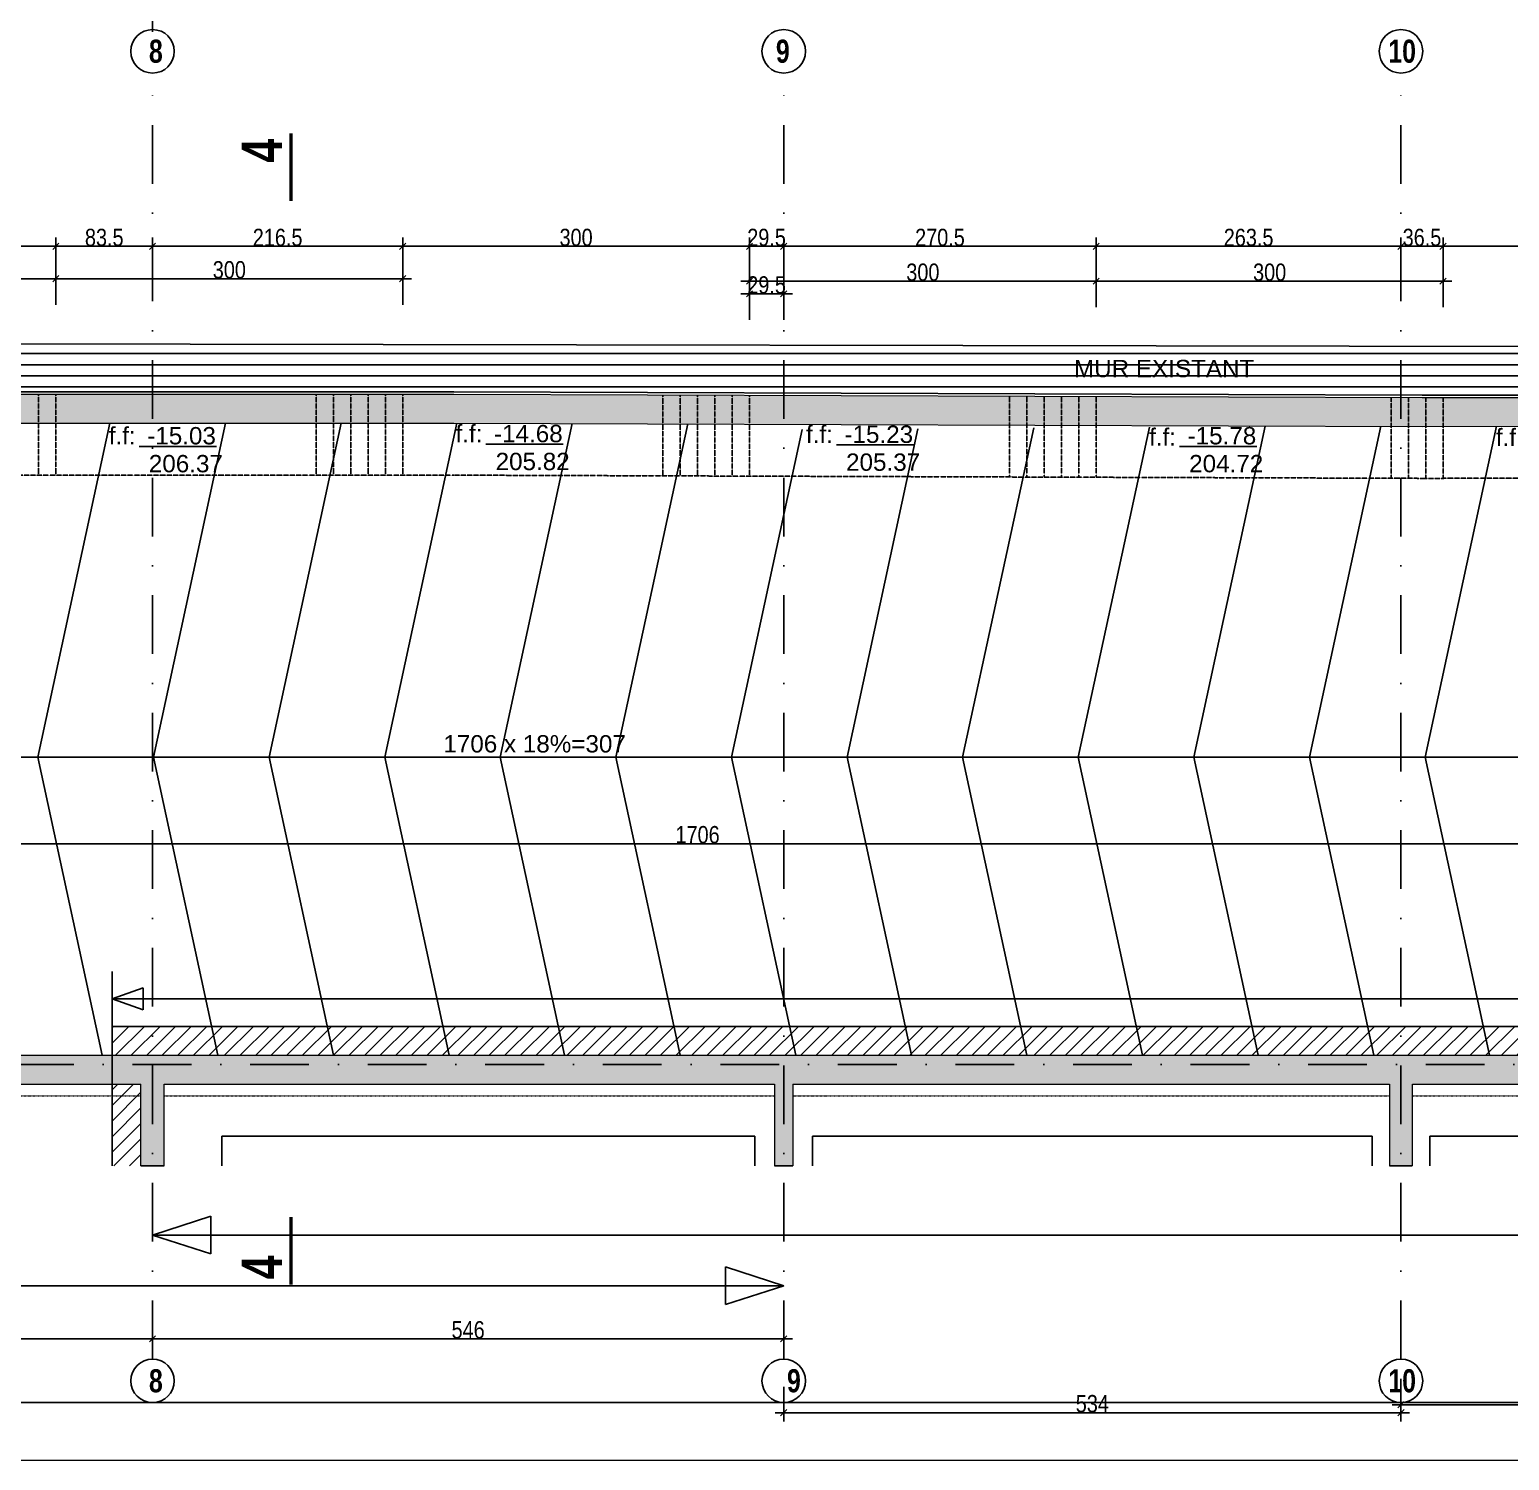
# Model space of a CAD drawing. Header units: millimetres. Extents: x -26249 to 60250, y -21218 to 23336.
# Drawn here: x 54007 to 55287, y -1232 to 6 of the extents above; entities that cross this region are included whole.
import ezdxf
from ezdxf.enums import TextEntityAlignment as Align

# ---------------------------------------------------------------- set-up
doc = ezdxf.new("R2010")
doc.units = ezdxf.units.MM
doc.linetypes.add('TIRETPTX2', pattern=[50.8, 25.4, -12.7, 0, -12.7])
doc.linetypes.add('VW-01', pattern=[0.41656, 0.20828, -0.20828])
for name, color, linetype in [('01_cote_gen', 4, 'Continuous'), ('01_linteaux', 2, 'Continuous'), ('01_poch_murs', 253, 'Continuous'), ('01_texte', 230, 'Continuous'), ('AA_COTES', 2, 'Continuous')]:
    doc.layers.add(name, color=color, linetype=linetype)
for name, color, linetype, lineweight in [('01_murs_coup', 5, 'Continuous', 60), ('01_PIEUX', 5, 'Continuous', 60), ('B Général', 7, 'Continuous', 5)]:
    doc.layers.add(name, color=color, linetype=linetype, lineweight=lineweight)
doc.styles.add('impact', font='impact.ttf')
doc.styles.add('MATTE_TXT', font='arial.ttf')
doc.styles.add('STYLE2', font='ARIALN.TTF')
doc.dimstyles.new('JB50', dxfattribs={"dimscale": 0.1, "dimtxt": 150, "dimasz": 15, "dimexe": 0.1, "dimexo": 0.1, "dimgap": 0.09, "dimtad": 1, "dimdec": 1, "dimdsep": 46, "dimtxsty": 'STYLE2', "dimblk1": 'BOND_G', "dimblk2": 'BOND_D', "dimsah": 1, "dimcen": 1.5, "dimdle": 0.01, "dimse1": 1, "dimse2": 1, "dimclrd": 4, "dimclre": 2, "dimclrt": 6, "dimazin": 2, "dimtfac": 2.333333, "dimtdec": 1, "dimtix": 1, "dimtmove": 2, "dimatfit": 3, "dimldrblk": 'BOND_G', "dimfxl": 1, "dimtolj": 1, "dimtzin": 0, "dimarcsym": 0})

# ---------------------------------------------------------------- blocks, each defined once
blk = doc.blocks.new('BOND_G')
at = {"layer": 'AA_COTES', "color": 0}
for p, q in [((0, -5), (0, 15)), ((5, 0), (-5, 0)), ((1.77, 1.77), (-1.77, -1.77))]:
    blk.add_line(p, q, dxfattribs=at)
blk = doc.blocks.new('BOND_D')
at = {"layer": 'AA_COTES', "color": 0}
for p, q in [((5, 0), (-5, 0)), ((-1.77, -1.77), (1.77, 1.77)), ((0, 5), (0, -15))]:
    blk.add_line(p, q, dxfattribs=at)
blk = doc.blocks.new('*D1549')
at = {"layer": '01_cote_gen', "color": 4, "lineweight": -2, "transparency": 16777216}
blk.add_line((53765, -698.1), (55468, -698.1), dxfattribs=at)
at = {"layer": 'Defpoints', "color": 0, "transparency": 16777216}
for p in [(53763.5, -669.9), (55469.5, -669.9), (55469.5, -698.1)]:
    blk.add_point(p, dxfattribs=at)
at = {"layer": '01_cote_gen', "color": 4, "lineweight": -2, "transparency": 16777216, "xscale": 1.5, "yscale": 1.5, "zscale": 1.5, "rotation": 180}
blk.add_blockref('BOND_G', (53763.5, -698.1), dxfattribs=at)
at = {"layer": '01_cote_gen', "color": 4, "lineweight": -2, "transparency": 16777216, "xscale": 1.5, "yscale": 1.5, "zscale": 1.5}
blk.add_blockref('BOND_D', (55469.5, -698.1), dxfattribs=at)
at = {"layer": '01_cote_gen', "color": 6, "transparency": 16777216, "insert": (54584.6, -690.4), "char_height": 15, "attachment_point": 5, "style": 'STYLE2'}
blk.add_mtext('\\A1;1706', dxfattribs=at)
blk = doc.blocks.new('*D1560')
at = {"layer": '01_cote_gen', "color": 4, "lineweight": -2, "transparency": 16777216}
blk.add_line((55471.6, -1183.5), (55194.6, -1183.5), dxfattribs=at)
at = {"layer": 'Defpoints', "color": 0, "transparency": 16777216}
for p in [(55193.1, -1108.4), (55473.1, -1119.3), (55193.1, -1183.5)]:
    blk.add_point(p, dxfattribs=at)
at = {"layer": '01_cote_gen', "color": 4, "lineweight": -2, "transparency": 16777216, "xscale": 1.5, "yscale": 1.5, "zscale": 1.5, "rotation": 180}
blk.add_blockref('BOND_D', (55193.1, -1183.5), dxfattribs=at)
at = {"layer": '01_cote_gen', "color": 4, "lineweight": -2, "transparency": 16777216, "xscale": 1.5, "yscale": 1.5, "zscale": 1.5}
blk.add_blockref('BOND_G', (55473.1, -1183.5), dxfattribs=at)
at = {"layer": '01_cote_gen', "color": 6, "transparency": 16777216, "insert": (55333.1, -1175.8), "char_height": 15, "attachment_point": 5, "style": 'STYLE2'}
blk.add_mtext('\\A1;280', dxfattribs=at)
blk = doc.blocks.new('*D1561')
at = {"layer": '01_cote_gen', "color": 4, "lineweight": -2, "transparency": 16777216}
blk.add_line((55191.6, -1190.4), (54660.6, -1190.4), dxfattribs=at)
at = {"layer": 'Defpoints', "color": 0, "transparency": 16777216}
for p in [(55193.1, -1108.4), (54659.1, -1116.3), (54659.1, -1190.4)]:
    blk.add_point(p, dxfattribs=at)
at = {"layer": '01_cote_gen', "color": 4, "lineweight": -2, "transparency": 16777216, "xscale": 1.5, "yscale": 1.5, "zscale": 1.5, "rotation": 180}
blk.add_blockref('BOND_D', (54659.1, -1190.4), dxfattribs=at)
at = {"layer": '01_cote_gen', "color": 4, "lineweight": -2, "transparency": 16777216, "xscale": 1.5, "yscale": 1.5, "zscale": 1.5}
blk.add_blockref('BOND_G', (55193.1, -1190.4), dxfattribs=at)
at = {"layer": '01_cote_gen', "color": 6, "transparency": 16777216, "insert": (54926.1, -1182.7), "char_height": 15, "attachment_point": 5, "style": 'STYLE2'}
blk.add_mtext('\\A1;534', dxfattribs=at)
blk = doc.blocks.new('*D1472')
at = {"layer": '01_cote_gen', "color": 4, "lineweight": -2, "transparency": 16777216}
blk.add_line((54657.6, -1126.5), (54114.6, -1126.5), dxfattribs=at)
at = {"layer": 'Defpoints', "color": 0, "transparency": 16777216}
for p in [(54659.1, -997), (54113.1, -1052.4), (54113.1, -1126.5)]:
    blk.add_point(p, dxfattribs=at)
at = {"layer": '01_cote_gen', "color": 4, "lineweight": -2, "transparency": 16777216, "xscale": 1.5, "yscale": 1.5, "zscale": 1.5, "rotation": 180}
blk.add_blockref('BOND_D', (54113.1, -1126.5), dxfattribs=at)
at = {"layer": '01_cote_gen', "color": 4, "lineweight": -2, "transparency": 16777216, "xscale": 1.5, "yscale": 1.5, "zscale": 1.5}
blk.add_blockref('BOND_G', (54659.1, -1126.5), dxfattribs=at)
at = {"layer": '01_cote_gen', "color": 6, "transparency": 16777216, "insert": (54386.1, -1118.8), "char_height": 15, "attachment_point": 5, "style": 'STYLE2'}
blk.add_mtext('\\A1;546', dxfattribs=at)
blk = doc.blocks.new('*D1473')
at = {"layer": '01_cote_gen', "color": 4, "lineweight": -2, "transparency": 16777216}
blk.add_line((54111.6, -1126.5), (53835, -1126.5), dxfattribs=at)
at = {"layer": 'Defpoints', "color": 0, "transparency": 16777216}
for p in [(53833.5, -1020.7), (54113.1, -1024), (53833.5, -1126.5)]:
    blk.add_point(p, dxfattribs=at)
at = {"layer": '01_cote_gen', "color": 4, "lineweight": -2, "transparency": 16777216, "xscale": 1.5, "yscale": 1.5, "zscale": 1.5, "rotation": 180}
blk.add_blockref('BOND_D', (53833.5, -1126.5), dxfattribs=at)
at = {"layer": '01_cote_gen', "color": 4, "lineweight": -2, "transparency": 16777216, "xscale": 1.5, "yscale": 1.5, "zscale": 1.5}
blk.add_blockref('BOND_G', (54113.1, -1126.5), dxfattribs=at)
at = {"layer": '01_cote_gen', "color": 6, "transparency": 16777216, "insert": (53973.3, -1118.8), "char_height": 15, "attachment_point": 5, "style": 'STYLE2'}
blk.add_mtext('\\A1;279.6', dxfattribs=at)
blk = doc.blocks.new('*D1521')
at = {"layer": '01_cote_gen', "color": 4, "lineweight": -2, "transparency": 16777216}
for p, q in [((54628, -222.3), (54626.5, -222.3)), ((54659.1, -222.3), (54629.5, -222.3)), ((54660.6, -222.3), (54662.1, -222.3))]:
    blk.add_line(p, q, dxfattribs=at)
at = {"layer": 'Defpoints', "color": 0, "transparency": 16777216}
for p in [(54629.5, 1831.3), (54629.5, -222.3), (54659.1, -243.9)]:
    blk.add_point(p, dxfattribs=at)
at = {"layer": '01_cote_gen', "color": 4, "lineweight": -2, "transparency": 16777216, "xscale": 1.5, "yscale": 1.5, "zscale": 1.5}
blk.add_blockref('BOND_D', (54629.5, -222.3), dxfattribs=at)
at = {"layer": '01_cote_gen', "color": 4, "lineweight": -2, "transparency": 16777216, "xscale": 1.5, "yscale": 1.5, "zscale": 1.5, "rotation": 180}
blk.add_blockref('BOND_G', (54659.1, -222.3), dxfattribs=at)
at = {"layer": '01_cote_gen', "color": 6, "transparency": 16777216, "insert": (54644.3, -214.7), "char_height": 15, "attachment_point": 5, "style": 'STYLE2'}
blk.add_mtext('\\A1;29.5', dxfattribs=at)
blk = doc.blocks.new('*D1522')
at = {"layer": '01_cote_gen', "color": 4, "lineweight": -2, "transparency": 16777216}
blk.add_line((54031, 1973.6), (54111.6, 1973.6), dxfattribs=at)
at = {"layer": 'Defpoints', "color": 0, "transparency": 16777216}
for p in [(54113.1, 1973.6), (54029.5, 1921.2), (54113.1, -215.4)]:
    blk.add_point(p, dxfattribs=at)
at = {"layer": '01_cote_gen', "color": 4, "lineweight": -2, "transparency": 16777216, "xscale": 1.5, "yscale": 1.5, "zscale": 1.5, "rotation": 180}
blk.add_blockref('BOND_G', (54029.5, 1973.6), dxfattribs=at)
at = {"layer": '01_cote_gen', "color": 4, "lineweight": -2, "transparency": 16777216, "xscale": 1.5, "yscale": 1.5, "zscale": 1.5}
blk.add_blockref('BOND_D', (54113.1, 1973.6), dxfattribs=at)
at = {"layer": '01_cote_gen', "color": 6, "transparency": 16777216, "insert": (54071.3, 1981.3), "char_height": 15, "attachment_point": 5, "style": 'STYLE2'}
blk.add_mtext('\\A1;83.5', dxfattribs=at)
blk = doc.blocks.new('*D1436')
at = {"layer": '01_cote_gen', "color": 4, "lineweight": -2, "transparency": 16777216}
blk.add_line((53731, -209.2), (54028, -209.2), dxfattribs=at)
at = {"layer": 'Defpoints', "color": 0, "transparency": 16777216}
for p in [(53729.5, -201), (54029.5, -209.2), (54029.5, -410.2)]:
    blk.add_point(p, dxfattribs=at)
at = {"layer": '01_cote_gen', "color": 4, "lineweight": -2, "transparency": 16777216, "xscale": 1.5, "yscale": 1.5, "zscale": 1.5, "rotation": 180}
blk.add_blockref('BOND_G', (53729.5, -209.2), dxfattribs=at)
at = {"layer": '01_cote_gen', "color": 4, "lineweight": -2, "transparency": 16777216, "xscale": 1.5, "yscale": 1.5, "zscale": 1.5}
blk.add_blockref('BOND_D', (54029.5, -209.2), dxfattribs=at)
at = {"layer": '01_cote_gen', "color": 6, "transparency": 16777216, "insert": (53879.5, -201.6), "char_height": 15, "attachment_point": 5, "style": 'STYLE2'}
blk.add_mtext('\\A1;300', dxfattribs=at)
blk = doc.blocks.new('*D1437')
at = {"layer": '01_cote_gen', "color": 4, "lineweight": -2, "transparency": 16777216}
blk.add_line((54031, -209.2), (54328, -209.2), dxfattribs=at)
at = {"layer": 'Defpoints', "color": 0, "transparency": 16777216}
for p in [(54029.5, -201.8), (54329.5, -209.2), (54329.5, -406.6)]:
    blk.add_point(p, dxfattribs=at)
at = {"layer": '01_cote_gen', "color": 4, "lineweight": -2, "transparency": 16777216, "xscale": 1.5, "yscale": 1.5, "zscale": 1.5, "rotation": 180}
blk.add_blockref('BOND_G', (54029.5, -209.2), dxfattribs=at)
at = {"layer": '01_cote_gen', "color": 4, "lineweight": -2, "transparency": 16777216, "xscale": 1.5, "yscale": 1.5, "zscale": 1.5}
blk.add_blockref('BOND_D', (54329.5, -209.2), dxfattribs=at)
at = {"layer": '01_cote_gen', "color": 6, "transparency": 16777216, "insert": (54179.5, -201.6), "char_height": 15, "attachment_point": 5, "style": 'STYLE2'}
blk.add_mtext('\\A1;300', dxfattribs=at)
blk = doc.blocks.new('*D1439')
at = {"layer": '01_cote_gen', "color": 4, "lineweight": -2, "transparency": 16777216}
blk.add_line((53835, -181.2), (54028, -181.2), dxfattribs=at)
at = {"layer": 'Defpoints', "color": 0, "transparency": 16777216}
for p in [(53833.5, -188.7), (54029.5, -181.2), (54029.5, -231.7)]:
    blk.add_point(p, dxfattribs=at)
at = {"layer": '01_cote_gen', "color": 4, "lineweight": -2, "transparency": 16777216, "xscale": 1.5, "yscale": 1.5, "zscale": 1.5, "rotation": 180}
blk.add_blockref('BOND_G', (53833.5, -181.2), dxfattribs=at)
at = {"layer": '01_cote_gen', "color": 4, "lineweight": -2, "transparency": 16777216, "xscale": 1.5, "yscale": 1.5, "zscale": 1.5}
blk.add_blockref('BOND_D', (54029.5, -181.2), dxfattribs=at)
at = {"layer": '01_cote_gen', "color": 6, "transparency": 16777216, "insert": (53931.5, -173.6), "char_height": 15, "attachment_point": 5, "style": 'STYLE2'}
blk.add_mtext('\\A1;196', dxfattribs=at)
blk = doc.blocks.new('*D1440')
at = {"layer": '01_cote_gen', "color": 4, "lineweight": -2, "transparency": 16777216}
blk.add_line((54031, -181.2), (54111.6, -181.2), dxfattribs=at)
at = {"layer": 'Defpoints', "color": 0, "transparency": 16777216}
for p in [(54113.1, -181.2), (54029.5, -233.7), (54113.1, -233.7)]:
    blk.add_point(p, dxfattribs=at)
at = {"layer": '01_cote_gen', "color": 4, "lineweight": -2, "transparency": 16777216, "xscale": 1.5, "yscale": 1.5, "zscale": 1.5, "rotation": 180}
blk.add_blockref('BOND_G', (54029.5, -181.2), dxfattribs=at)
at = {"layer": '01_cote_gen', "color": 4, "lineweight": -2, "transparency": 16777216, "xscale": 1.5, "yscale": 1.5, "zscale": 1.5}
blk.add_blockref('BOND_D', (54113.1, -181.2), dxfattribs=at)
at = {"layer": '01_cote_gen', "color": 6, "transparency": 16777216, "insert": (54071.3, -173.6), "char_height": 15, "attachment_point": 5, "style": 'STYLE2'}
blk.add_mtext('\\A1;83.5', dxfattribs=at)
blk = doc.blocks.new('*D1441')
at = {"layer": '01_cote_gen', "color": 4, "lineweight": -2, "transparency": 16777216}
blk.add_line((54114.6, -181.2), (54328, -181.2), dxfattribs=at)
at = {"layer": 'Defpoints', "color": 0, "transparency": 16777216}
for p in [(54113.1, -188.7), (54329.5, -181.2), (54329.5, -244.9)]:
    blk.add_point(p, dxfattribs=at)
at = {"layer": '01_cote_gen', "color": 4, "lineweight": -2, "transparency": 16777216, "xscale": 1.5, "yscale": 1.5, "zscale": 1.5, "rotation": 180}
blk.add_blockref('BOND_G', (54113.1, -181.2), dxfattribs=at)
at = {"layer": '01_cote_gen', "color": 4, "lineweight": -2, "transparency": 16777216, "xscale": 1.5, "yscale": 1.5, "zscale": 1.5}
blk.add_blockref('BOND_D', (54329.5, -181.2), dxfattribs=at)
at = {"layer": '01_cote_gen', "color": 6, "transparency": 16777216, "insert": (54221.3, -173.6), "char_height": 15, "attachment_point": 5, "style": 'STYLE2'}
blk.add_mtext('\\A1;216.5', dxfattribs=at)
blk = doc.blocks.new('*D1442')
at = {"layer": '01_cote_gen', "color": 4, "lineweight": -2, "transparency": 16777216}
blk.add_line((54331, -181.2), (54628, -181.2), dxfattribs=at)
at = {"layer": 'Defpoints', "color": 0, "transparency": 16777216}
for p in [(54329.5, -112.9), (54629.5, -181.2), (54629.5, -342.6)]:
    blk.add_point(p, dxfattribs=at)
at = {"layer": '01_cote_gen', "color": 4, "lineweight": -2, "transparency": 16777216, "xscale": 1.5, "yscale": 1.5, "zscale": 1.5, "rotation": 180}
blk.add_blockref('BOND_G', (54329.5, -181.2), dxfattribs=at)
at = {"layer": '01_cote_gen', "color": 4, "lineweight": -2, "transparency": 16777216, "xscale": 1.5, "yscale": 1.5, "zscale": 1.5}
blk.add_blockref('BOND_D', (54629.5, -181.2), dxfattribs=at)
at = {"layer": '01_cote_gen', "color": 6, "transparency": 16777216, "insert": (54479.5, -173.6), "char_height": 15, "attachment_point": 5, "style": 'STYLE2'}
blk.add_mtext('\\A1;300', dxfattribs=at)
blk = doc.blocks.new('*D1443')
at = {"layer": '01_cote_gen', "color": 4, "lineweight": -2, "transparency": 16777216}
blk.add_line((54631, -211.3), (54928, -211.3), dxfattribs=at)
at = {"layer": 'Defpoints', "color": 0, "transparency": 16777216}
for p in [(54629.5, -203.7), (54929.5, -211.3), (54929.5, -397.5)]:
    blk.add_point(p, dxfattribs=at)
at = {"layer": '01_cote_gen', "color": 4, "lineweight": -2, "transparency": 16777216, "xscale": 1.5, "yscale": 1.5, "zscale": 1.5, "rotation": 180}
blk.add_blockref('BOND_G', (54629.5, -211.3), dxfattribs=at)
at = {"layer": '01_cote_gen', "color": 4, "lineweight": -2, "transparency": 16777216, "xscale": 1.5, "yscale": 1.5, "zscale": 1.5}
blk.add_blockref('BOND_D', (54929.5, -211.3), dxfattribs=at)
at = {"layer": '01_cote_gen', "color": 6, "transparency": 16777216, "insert": (54779.5, -203.7), "char_height": 15, "attachment_point": 5, "style": 'STYLE2'}
blk.add_mtext('\\A1;300', dxfattribs=at)
blk = doc.blocks.new('*D1444')
at = {"layer": '01_cote_gen', "color": 4, "lineweight": -2, "transparency": 16777216}
for p, q in [((54628, -181.2), (54626.5, -181.2)), ((54659.1, -181.2), (54629.5, -181.2)), ((54660.6, -181.2), (54662.1, -181.2))]:
    blk.add_line(p, q, dxfattribs=at)
at = {"layer": 'Defpoints', "color": 0, "transparency": 16777216}
for p in [(54629.5, -181.2), (54629.5, -202.8), (54659.1, -202.8)]:
    blk.add_point(p, dxfattribs=at)
at = {"layer": '01_cote_gen', "color": 4, "lineweight": -2, "transparency": 16777216, "xscale": 1.5, "yscale": 1.5, "zscale": 1.5}
blk.add_blockref('BOND_D', (54629.5, -181.2), dxfattribs=at)
at = {"layer": '01_cote_gen', "color": 4, "lineweight": -2, "transparency": 16777216, "xscale": 1.5, "yscale": 1.5, "zscale": 1.5, "rotation": 180}
blk.add_blockref('BOND_G', (54659.1, -181.2), dxfattribs=at)
at = {"layer": '01_cote_gen', "color": 6, "transparency": 16777216, "insert": (54644.3, -173.6), "char_height": 15, "attachment_point": 5, "style": 'STYLE2'}
blk.add_mtext('\\A1;29.5', dxfattribs=at)
blk = doc.blocks.new('*D1445')
at = {"layer": '01_cote_gen', "color": 4, "lineweight": -2, "transparency": 16777216}
blk.add_line((54660.6, -181.2), (54928, -181.2), dxfattribs=at)
at = {"layer": 'Defpoints', "color": 0, "transparency": 16777216}
for p in [(54929.5, -181.2), (54659.1, -203.7), (54929.5, -203.7)]:
    blk.add_point(p, dxfattribs=at)
at = {"layer": '01_cote_gen', "color": 4, "lineweight": -2, "transparency": 16777216, "xscale": 1.5, "yscale": 1.5, "zscale": 1.5, "rotation": 180}
blk.add_blockref('BOND_G', (54659.1, -181.2), dxfattribs=at)
at = {"layer": '01_cote_gen', "color": 4, "lineweight": -2, "transparency": 16777216, "xscale": 1.5, "yscale": 1.5, "zscale": 1.5}
blk.add_blockref('BOND_D', (54929.5, -181.2), dxfattribs=at)
at = {"layer": '01_cote_gen', "color": 6, "transparency": 16777216, "insert": (54794.3, -173.6), "char_height": 15, "attachment_point": 5, "style": 'STYLE2'}
blk.add_mtext('\\A1;270.5', dxfattribs=at)
blk = doc.blocks.new('*D1380')
at = {"layer": '01_cote_gen', "color": 4, "lineweight": -2, "transparency": 16777216}
blk.add_line((54931, -211.3), (55228, -211.3), dxfattribs=at)
at = {"layer": 'Defpoints', "color": 0, "transparency": 16777216}
for p in [(55229.5, -211.3), (54929.5, -365.6), (55229.5, -420.5)]:
    blk.add_point(p, dxfattribs=at)
at = {"layer": '01_cote_gen', "color": 4, "lineweight": -2, "transparency": 16777216, "xscale": 1.5, "yscale": 1.5, "zscale": 1.5, "rotation": 180}
blk.add_blockref('BOND_G', (54929.5, -211.3), dxfattribs=at)
at = {"layer": '01_cote_gen', "color": 4, "lineweight": -2, "transparency": 16777216, "xscale": 1.5, "yscale": 1.5, "zscale": 1.5}
blk.add_blockref('BOND_D', (55229.5, -211.3), dxfattribs=at)
at = {"layer": '01_cote_gen', "color": 6, "transparency": 16777216, "insert": (55079.5, -203.7), "char_height": 15, "attachment_point": 5, "style": 'STYLE2'}
blk.add_mtext('\\A1;300', dxfattribs=at)
blk = doc.blocks.new('*D1381')
at = {"layer": '01_cote_gen', "color": 4, "lineweight": -2, "transparency": 16777216}
blk.add_line((55194.6, -181.2), (55228, -181.2), dxfattribs=at)
at = {"layer": 'Defpoints', "color": 0, "transparency": 16777216}
for p in [(55229.5, -181.2), (55193.1, -203.7), (55229.5, -273.7)]:
    blk.add_point(p, dxfattribs=at)
at = {"layer": '01_cote_gen', "color": 4, "lineweight": -2, "transparency": 16777216, "xscale": 1.5, "yscale": 1.5, "zscale": 1.5, "rotation": 180}
blk.add_blockref('BOND_G', (55193.1, -181.2), dxfattribs=at)
at = {"layer": '01_cote_gen', "color": 4, "lineweight": -2, "transparency": 16777216, "xscale": 1.5, "yscale": 1.5, "zscale": 1.5}
blk.add_blockref('BOND_D', (55229.5, -181.2), dxfattribs=at)
at = {"layer": '01_cote_gen', "color": 6, "transparency": 16777216, "insert": (55211.3, -173.6), "char_height": 15, "attachment_point": 5, "style": 'STYLE2'}
blk.add_mtext('\\A1;36.5', dxfattribs=at)
blk = doc.blocks.new('*D1382')
at = {"layer": '01_cote_gen', "color": 4, "lineweight": -2, "transparency": 16777216}
blk.add_line((54931, -181.2), (55191.6, -181.2), dxfattribs=at)
at = {"layer": 'Defpoints', "color": 0, "transparency": 16777216}
for p in [(54929.5, -188.7), (55193.1, -181.2), (55193.1, -203.7)]:
    blk.add_point(p, dxfattribs=at)
at = {"layer": '01_cote_gen', "color": 4, "lineweight": -2, "transparency": 16777216, "xscale": 1.5, "yscale": 1.5, "zscale": 1.5, "rotation": 180}
blk.add_blockref('BOND_G', (54929.5, -181.2), dxfattribs=at)
at = {"layer": '01_cote_gen', "color": 4, "lineweight": -2, "transparency": 16777216, "xscale": 1.5, "yscale": 1.5, "zscale": 1.5}
blk.add_blockref('BOND_D', (55193.1, -181.2), dxfattribs=at)
at = {"layer": '01_cote_gen', "color": 6, "transparency": 16777216, "insert": (55061.3, -173.6), "char_height": 15, "attachment_point": 5, "style": 'STYLE2'}
blk.add_mtext('\\A1;263.5', dxfattribs=at)
blk = doc.blocks.new('*D1383')
at = {"layer": '01_cote_gen', "color": 4, "lineweight": -2, "transparency": 16777216}
blk.add_line((55231, -181.2), (56054.9, -181.2), dxfattribs=at)
at = {"layer": 'Defpoints', "color": 0, "transparency": 16777216}
for p in [(56056.4, -181.2), (55229.5, -359.4), (56056.4, -394)]:
    blk.add_point(p, dxfattribs=at)
at = {"layer": '01_cote_gen', "color": 4, "lineweight": -2, "transparency": 16777216, "xscale": 1.5, "yscale": 1.5, "zscale": 1.5, "rotation": 180}
blk.add_blockref('BOND_G', (55229.5, -181.2), dxfattribs=at)
at = {"layer": '01_cote_gen', "color": 4, "lineweight": -2, "transparency": 16777216, "xscale": 1.5, "yscale": 1.5, "zscale": 1.5}
blk.add_blockref('BOND_D', (56056.4, -181.2), dxfattribs=at)
at = {"layer": '01_cote_gen', "color": 6, "transparency": 16777216, "insert": (55643, -173.6), "char_height": 15, "attachment_point": 5, "style": 'STYLE2'}
blk.add_mtext('\\A1;826.9', dxfattribs=at)

msp = doc.modelspace()

# ---------------------------------------------------------------- hatches: boundary and pattern name
at = {"layer": '01_poch_murs'}
h = msp.add_hatch(dxfattribs=at)
h.set_pattern_fill('ANSI31', color=256, scale=3, angle=135)
h.set_pattern_definition([(180, (38048.426, -1150.376), (-2e-15, -9.525), [])])
h.paths.add_polyline_path([(53241.478, -266.618), (52662.48, -269.119), (52662.48, -310.846), (53035.529, -308.214), (53241.478, -307.792)])
h.paths.add_polyline_path([(53259.48, -266.54), (53241.478, -266.618), (53241.478, -307.792), (53259.48, -307.755)])
h.paths.add_polyline_path([(53838.48, -265.403), (53611.529, -265.019), (53259.48, -266.54), (53259.48, -307.755), (53543.529, -307.174), (53838.48, -307.174)])
h.paths.add_polyline_path([(54118.076, -265.876), (53838.48, -265.403), (53838.48, -307.174), (54118.076, -307.174)])
h.paths.add_polyline_path([(54664.076, -266.8), (54118.076, -265.876), (54118.076, -307.174), (54378.699, -307.174), (54664.076, -308.114)])
h.paths.add_polyline_path([(55198.076, -267.704), (54664.076, -266.8), (54664.076, -308.114), (55198.076, -309.873)])
h.paths.add_polyline_path([(55478.076, -268.178), (55198.076, -267.704), (55198.076, -309.873), (55216.425, -309.934), (55478.076, -309.741)])
h.paths.add_polyline_path([(56093.376, -269.219), (55478.076, -268.178), (55478.076, -309.741), (56093.376, -309.286)])
h.paths.add_polyline_path([(56241.076, -269.469), (56093.376, -269.219), (56093.376, -309.286), (56241.076, -309.177)])
h.paths.add_polyline_path([(56844.076, -269.037), (56455.136, -269.832), (56241.076, -269.469), (56241.076, -309.177), (56292.732, -309.139), (56844.076, -308.944)])
h.paths.add_polyline_path([(57458.076, -267.782), (56862.076, -269), (56862.076, -308.938), (57458.076, -308.728)])
h.paths.add_polyline_path([(56862.076, -269), (56844.076, -269.037), (56844.076, -308.944), (56862.076, -308.938)])
h.paths.add_polyline_path([(57508.076, -267.679), (57458.076, -267.782), (57458.076, -308.728), (57508.076, -308.71)])
h.paths.add_polyline_path([(57882.076, -267.06), (57811.029, -267.06), (57508.076, -267.679), (57508.076, -308.71), (57882.076, -308.578)])
h.paths.add_polyline_path([(58482.038, -267.39), (58229.529, -267.06), (57882.076, -267.06), (57882.076, -308.578), (58238.616, -308.452), (58482.038, -309.612)])
h.paths.add_polyline_path([(58992.038, -268.057), (58482.038, -267.39), (58482.038, -309.612), (58992.038, -312.041)])
h.paths.add_polyline_path([(59169.668, -268.289), (58992.038, -268.057), (58992.038, -312.041), (59169.533, -312.887)])
h.paths.add_polyline_path([(54906.333, -298.582), (55070.095, -298.582), (55070.095, -275.315), (54906.333, -275.315)], flags=24)
h.paths.add_polyline_path([(57617.546, -298.582), (57781.308, -298.582), (57781.308, -275.315), (57617.546, -275.315)], flags=24)
h = msp.add_hatch(color=256, dxfattribs=at)
h.dxf.hatch_style = 1
h.paths.add_polyline_path([(56847.512, -310.963), (56287.77, -311.16), (55211.46, -311.955), (54373.734, -309.196), (53538.569, -309.196), (53246.404, -309.793), (53246.455, -334.793), (53538.595, -334.196), (54376.254, -334.196), (54376.252, -334.204), (55211.428, -336.955), (56287.79, -336.16), (56847.521, -335.963)])
h = msp.add_hatch(dxfattribs=at)
h.set_pattern_fill('ANSI31', color=256, scale=3)
h.set_pattern_definition([(45, (38043.464, 0), (-6.735192, 6.735192), [])])
h.paths.add_polyline_path([(54103.051, -916.131), (54078.051, -916.131), (54078.051, -976.858), (54103.051, -976.858)])
h.paths.add_polyline_path([(54103.051, -906.131), (54078.051, -906.131), (54078.051, -916.131), (54103.051, -916.131)])
h.paths.add_polyline_path([(54113.115, -856.131), (54078.051, -856.131), (54078.051, -881.131), (54113.115, -881.131)])
h.paths.add_polyline_path([(54164.186, -856.131), (54113.115, -856.131), (54113.115, -881.131), (54169.58, -881.131)])
h.paths.add_polyline_path([(54264.186, -856.131), (54164.186, -856.131), (54169.58, -881.131), (54269.58, -881.131)])
h.paths.add_polyline_path([(54364.186, -856.131), (54264.186, -856.131), (54269.58, -881.131), (54369.58, -881.131)])
h.paths.add_polyline_path([(54464.186, -856.131), (54364.186, -856.131), (54369.58, -881.131), (54469.58, -881.131)])
h.paths.add_polyline_path([(54564.186, -856.131), (54464.186, -856.131), (54469.58, -881.131), (54569.58, -881.131)])
h.paths.add_polyline_path([(54659.115, -856.131), (54564.186, -856.131), (54569.58, -881.131), (54659.115, -881.131)])
h.paths.add_polyline_path([(54664.186, -856.131), (54659.115, -856.131), (54659.115, -881.131), (54669.58, -881.131)])
h.paths.add_polyline_path([(54764.186, -856.131), (54664.186, -856.131), (54669.58, -881.131), (54769.58, -881.131)])
h.paths.add_polyline_path([(54864.186, -856.131), (54764.186, -856.131), (54769.58, -881.131), (54869.58, -881.131)])
h.paths.add_polyline_path([(54964.186, -856.131), (54864.186, -856.131), (54869.58, -881.131), (54969.58, -881.131)])
h.paths.add_polyline_path([(55064.186, -856.131), (54964.186, -856.131), (54969.58, -881.131), (55069.58, -881.131)])
h.paths.add_polyline_path([(55164.186, -856.131), (55064.186, -856.131), (55069.58, -881.131), (55169.58, -881.131)])
h.paths.add_polyline_path([(55193.115, -856.131), (55164.186, -856.131), (55169.58, -881.131), (55193.115, -881.131)])
h.paths.add_polyline_path([(55264.186, -856.131), (55193.115, -856.131), (55193.115, -881.131), (55269.58, -881.131)])
h.paths.add_polyline_path([(55364.186, -856.131), (55264.186, -856.131), (55269.58, -881.131), (55369.58, -881.131)])
h.paths.add_polyline_path([(55464.186, -856.131), (55364.186, -856.131), (55369.58, -881.131), (55469.455, -881.131), (55469.455, -880.554)])
h.paths.add_polyline_path([(55469.455, -856.131), (55464.186, -856.131), (55469.455, -880.554)], flags=17)
h.paths.add_polyline_path([(55488.896, -856.131), (55473.115, -856.131), (55473.115, -876.425)])
h.paths.add_polyline_path([(56071.325, -856.131), (55488.896, -856.131), (55473.115, -876.425), (55473.115, -881.131), (55483.115, -881.131), (56077.424, -881.131), (56088.415, -881.131), (56088.415, -878.512)])
h.paths.add_polyline_path([(56088.415, -856.131), (56071.325, -856.131), (56088.415, -878.512)], flags=17)
h.paths.add_polyline_path([(56150.338, -856.131), (56090.414, -856.131), (56090.414, -881.131), (56155.731, -881.131)])
h.paths.add_polyline_path([(56236.115, -856.131), (56150.338, -856.131), (56155.731, -881.131), (56236.115, -881.131)])
h.paths.add_polyline_path([(56263.021, -856.131), (56236.115, -856.131), (56236.115, -881.131), (56268.415, -881.131)])
h.paths.add_polyline_path([(56363.021, -856.131), (56263.021, -856.131), (56268.415, -881.131), (56368.415, -881.131)])
h.paths.add_polyline_path([(56463.021, -856.131), (56363.021, -856.131), (56368.415, -881.131), (56468.415, -881.131)])
h.paths.add_polyline_path([(56563.021, -856.131), (56463.021, -856.131), (56468.415, -881.131), (56568.415, -881.131)])
h.paths.add_polyline_path([(56663.021, -856.131), (56563.021, -856.131), (56568.415, -881.131), (56668.415, -881.131)])
h.paths.add_polyline_path([(56763.021, -856.131), (56663.021, -856.131), (56668.415, -881.131), (56768.415, -881.131)])
h.paths.add_polyline_path([(56839.115, -856.131), (56763.021, -856.131), (56768.415, -881.131), (56839.115, -881.131)])
h.paths.add_polyline_path([(56863.021, -856.131), (56857.115, -856.131), (56857.115, -881.131), (56868.415, -881.131)])
h.paths.add_polyline_path([(56963.021, -856.131), (56863.021, -856.131), (56868.415, -881.131), (56968.415, -881.131)])
h.paths.add_polyline_path([(56857.115, -856.131), (56839.115, -856.131), (56839.115, -881.131), (56847.114, -881.131), (56847.114, -889.131), (56849.114, -889.131), (56849.114, -881.131), (56857.115, -881.131)])
h.paths.add_polyline_path([(57063.021, -856.131), (56963.021, -856.131), (56968.415, -881.131), (57068.415, -881.131)])
h.paths.add_polyline_path([(57163.021, -856.131), (57063.021, -856.131), (57068.415, -881.131), (57168.415, -881.131)])
h.paths.add_polyline_path([(57263.021, -856.131), (57163.021, -856.131), (57168.415, -881.131), (57268.415, -881.131)])
h.paths.add_polyline_path([(57363.021, -856.131), (57263.021, -856.131), (57268.415, -881.131), (57368.415, -881.131)])
h.paths.add_polyline_path([(57453.115, -856.131), (57363.021, -856.131), (57368.415, -881.131), (57453.115, -881.131)])
h.paths.add_polyline_path([(57463.021, -856.131), (57453.115, -856.131), (57453.115, -881.131), (57468.415, -881.131)])
h.paths.add_polyline_path([(57563.021, -856.131), (57463.021, -856.131), (57468.415, -881.131), (57568.415, -881.131)])
h.paths.add_polyline_path([(57663.021, -856.131), (57563.021, -856.131), (57568.415, -881.131), (57668.415, -881.131)])
h.paths.add_polyline_path([(57687.114, -856.131), (57663.021, -856.131), (57668.415, -881.131), (57687.114, -881.131)])
h = msp.add_hatch(color=256, dxfattribs=at)
h.dxf.hatch_style = 1
h.paths.add_polyline_path([(55483.115, -881.131), (53763.493, -881.131), (53763.493, -906.131), (53823.323, -906.131), (53823.323, -976.858), (53843.323, -976.858), (53843.323, -906.131), (54103.051, -906.131), (54103.051, -976.858), (54123.051, -976.858), (54123.051, -906.131), (54651.051, -906.131), (54651.051, -976.858), (54667.051, -976.858), (54667.051, -906.131), (55183.051, -906.131), (55183.051, -976.858), (55202.781, -976.858), (55202.781, -906.131), (55463.115, -906.131), (55463.115, -976.858), (55483.115, -976.858)])

# ---------------------------------------------------------------- linework, layer by layer
at = {"layer": '01_linteaux', "linetype": 'TIRETPTX2', "ltscale": 2}
for p, q in [((54113.115, 4.299), (54113.115, 2533.912)), ((54113.115, -1144.066), (54113.115, -29.801)), ((54659.115, -1144.066), (54659.115, -31.28)), ((55193.115, -1144.066), (55193.115, -31.28)), ((59129.963, -889.131), (50572.366, -889.131))]:
    msp.add_line(p, q, dxfattribs=at)
at = {"layer": '01_linteaux'}
for p, q in [((56450.174, -269.853), (53606.567, -265.04)), ((53538.567, -307.196), (54373.737, -307.196)), ((54373.737, -307.196), (55211.463, -309.955)), ((55211.463, -309.955), (56287.77, -309.16)), ((54078.051, -976.858), (54078.051, -856.131)), ((54078.051, -856.131), (57687.114, -856.131)), ((54173.051, -976.858), (54173.051, -951.131)), ((54173.051, -951.131), (54634.115, -951.131)), ((54634.115, -976.858), (54634.115, -951.131)), ((54684.115, -976.858), (54684.115, -951.131)), ((54684.115, -951.131), (55168.115, -951.131)), ((55168.115, -976.858), (55168.115, -951.131)), ((55218.115, -951.131), (55448.115, -951.131)), ((55218.115, -976.858), (55218.115, -951.131))]:
    msp.add_line(p, q, dxfattribs=at)
at = {"layer": '01_linteaux', "linetype": 'TIRETPTX2', "ltscale": 0.01}
for p, q in [((54014.519, -309.196), (54014.519, -379.196)), ((54029.519, -309.196), (54029.519, -379.196)), ((54254.519, -309.196), (54254.519, -379.196)), ((54269.519, -309.196), (54269.519, -379.196)), ((54284.519, -309.196), (54284.519, -379.196)), ((54299.519, -309.196), (54299.519, -379.196)), ((54314.519, -309.196), (54314.519, -379.196)), ((54329.519, -309.196), (54329.519, -379.196)), ((54554.519, -310.038), (54554.519, -380.039)), ((54569.519, -310.038), (54569.519, -380.039)), ((54584.519, -310.038), (54584.519, -380.039)), ((54599.519, -310.038), (54599.519, -380.039)), ((54614.519, -310.038), (54614.519, -380.039)), ((54629.519, -310.038), (54629.519, -380.039)), ((54854.519, -311.026), (54854.519, -381.027)), ((54869.519, -311.026), (54869.519, -381.027)), ((54884.519, -311.026), (54884.519, -381.027)), ((54899.519, -311.026), (54899.519, -381.027)), ((54914.519, -311.026), (54914.519, -381.027)), ((54929.519, -311.026), (54929.519, -381.027)), ((55184.519, -311.942), (55184.519, -381.942)), ((55199.519, -311.942), (55199.519, -381.942)), ((55214.519, -311.942), (55214.519, -381.942)), ((55229.519, -311.942), (55229.519, -381.942))]:
    msp.add_line(p, q, dxfattribs=at)
msp.add_lwpolyline([(53246.547, -379.793), (53538.641, -379.196), (54373.619, -379.196), (55211.371, -381.955), (56287.809, -381.16)], dxfattribs=at)
at = {"layer": '01_murs_coup', "linetype": 'Continuous', "lineweight": 5}
for p, q in [((53763.493, -881.131), (55483.115, -881.131)), ((53843.323, -906.131), (54103.051, -906.131)), ((54103.051, -976.858), (54103.051, -906.131)), ((54123.051, -976.858), (54123.051, -906.131)), ((54123.051, -906.131), (54651.051, -906.131)), ((54651.051, -906.131), (54651.051, -976.858)), ((54667.051, -906.131), (54667.051, -976.858)), ((54667.051, -906.131), (55183.051, -906.131)), ((55183.051, -906.131), (55183.051, -976.858)), ((55202.781, -906.131), (55202.781, -976.858)), ((55203.115, -906.131), (55463.115, -906.131)), ((59200.424, -1231.677), (50478.456, -1231.677))]:
    msp.add_line(p, q, dxfattribs=at)
at = {"layer": '01_PIEUX', "linetype": 'Continuous', "lineweight": 5}
for p, q in [((53538.567, -309.196), (54373.737, -309.196)), ((54373.731, -309.196), (55211.456, -311.955)), ((55211.464, -311.955), (56287.771, -311.16)), ((53538.567, -334.196), (54373.737, -334.196)), ((54373.648, -334.196), (55211.428, -336.955)), ((55211.428, -336.955), (56287.79, -336.16))]:
    msp.add_line(p, q, dxfattribs=at)
at = {"layer": '01_poch_murs', "ltscale": 3}
for p, q in [((54013.917, -623.131), (54076.254, -334.196)), ((54113.917, -623.131), (54176.254, -334.196)), ((54213.917, -623.131), (54276.254, -334.196)), ((54313.917, -623.131), (54376.252, -334.204)), ((54413.917, -623.131), (54476.181, -334.533)), ((54513.917, -623.131), (54576.11, -334.863)), ((54613.917, -623.131), (54675.06, -339.73)), ((54713.917, -623.131), (54775.21, -339.035)), ((54813.917, -623.131), (54875.36, -338.34)), ((54913.917, -623.131), (54975.512, -337.636)), ((55013.917, -623.131), (55075.664, -336.929)), ((55113.917, -623.131), (55175.684, -336.837)), ((55213.917, -623.131), (55275.669, -336.908)), ((54069.58, -881.131), (54013.917, -623.131)), ((54169.58, -881.131), (54113.917, -623.131)), ((54269.58, -881.131), (54213.917, -623.131)), ((54369.58, -881.131), (54313.917, -623.131)), ((54469.58, -881.131), (54413.917, -623.131)), ((54569.58, -881.131), (54513.917, -623.131)), ((54669.58, -881.131), (54613.917, -623.131)), ((54769.58, -881.131), (54713.917, -623.131)), ((54869.58, -881.131), (54813.917, -623.131)), ((54969.58, -881.131), (54913.917, -623.131)), ((55069.58, -881.131), (55013.917, -623.131)), ((55169.58, -881.131), (55113.917, -623.131)), ((55269.58, -881.131), (55213.917, -623.131))]:
    msp.add_line(p, q, dxfattribs=at)
at = {"layer": '01_poch_murs'}
for p, q in [((54123.051, -976.858), (54103.051, -976.858)), ((54651.051, -976.858), (54667.051, -976.858)), ((55183.051, -976.858), (55202.781, -976.858))]:
    msp.add_line(p, q, dxfattribs=at)
at = {"layer": '01_texte'}
for p, q in [((54101.557, -354.258), (54168.358, -354.258)), ((54401.557, -352.405), (54468.358, -352.405)), ((54704.736, -352.982), (54771.537, -352.982)), ((55001.557, -354.26), (55068.358, -354.26)), ((53763.393, -623.131), (55469.052, -623.131)), ((54078.051, -856.131), (54078.051, -808.532)), ((54078.051, -832.332), (54104.885, -822.797)), ((54104.885, -822.797), (54104.885, -832.332)), ((54078.051, -832.332), (57687.114, -832.332)), ((54078.051, -832.332), (54104.885, -841.866)), ((54104.885, -841.866), (54104.885, -832.332)), ((54113.115, -1036.667), (54163.42, -1020.425)), ((54163.42, -1020.425), (54163.42, -1052.909)), ((54113.115, -1036.667), (58987.076, -1036.667)), ((54113.115, -1036.667), (54163.42, -1052.909)), ((54659.115, -1080.516), (54608.809, -1064.274)), ((54608.809, -1064.274), (54608.809, -1096.758)), ((50665.453, -1080.516), (54659.115, -1080.516)), ((54659.115, -1080.516), (54608.809, -1096.758)), ((59200.424, -1181.677), (50528.456, -1181.677))]:
    msp.add_line(p, q, dxfattribs=at)
at = {"layer": '01_texte', "const_width": 3}
for points in [[(54232.827, -83.35), (54232.827, -141.851)], [(54232.827, -1020.983), (54232.827, -1079.483)]]:
    msp.add_lwpolyline(points, dxfattribs=at)
at = {"layer": '01_texte'}
for centre in [(54113.115, -12.475), (54659.115, -12.475), (55193.115, -12.475), (54113.115, -1162.872), (54659.115, -1162.872), (55193.115, -1162.872)]:
    msp.add_circle(centre, 18.806, dxfattribs=at)
at = {"layer": 'B Général', "color": 7, "linetype": 'Continuous', "lineweight": 18}
msp.add_line((55183.051, -906.131), (55183.051, -976.858), dxfattribs=at)
at = {"layer": 'B Général', "color": 250, "linetype": 'VW-01', "true_color": 0x444444}
for p, q in [((53843.455, -916.131), (54103.051, -916.131)), ((54123.051, -916.131), (54651.051, -916.131)), ((54667.051, -916.131), (55183.051, -916.131)), ((55202.781, -916.131), (55463.115, -916.131))]:
    msp.add_line(p, q, dxfattribs=at)

# ---------------------------------------------------------------- texts
at = {"layer": '01_texte', "style": 'impact'}
for p in [(54235.679, -98.431), (54235.679, -1064.668)]:
    msp.add_text('4', height=35, rotation=90, dxfattribs=at).set_placement(p, align=Align.BOTTOM_CENTER)
at = {"layer": '01_texte', "style": 'MATTE_TXT'}
for s, p in [('MUR EXISTANT', (54910.219, -294.448)), ('f.f:', (54075.201, -352.576)), ('-15.03', (54108.498, -352.576)), ('f.f:', (54375.201, -350.723)), ('-14.68', (54408.498, -350.723)), ('f.f:', (54678.38, -351.3)), ('-15.23', (54711.677, -351.3)), ('f.f:', (54975.201, -353.706)), ('-15.78', (55008.498, -352.577)), ('f.f:', (55275.192, -353.994)), ('206.37', (54109.877, -376.708)), ('205.82', (54409.877, -374.855)), ('205.37', (54713.056, -375.431)), ('204.72', (55009.877, -376.709)), ('1706 x 18%%%=307', (54364.696, -619.141))]:
    msp.add_text(s, height=15, dxfattribs=at).set_placement(p)
at = {"layer": '01_texte', "char_height": 20, "attachment_point": 1, "line_spacing_factor": 0.895453, "style": 'impact'}
for s, insert in [('8', (54109.988, -2.368)), ('9', (54652.367, -2.368)), ('10', (55182.227, -2.368)), ('8', (54109.988, -1152.765)), ('9', (54661.961, -1152.765)), ('10', (55182.227, -1152.765))]:
    msp.add_mtext(s, dxfattribs=dict(at, insert=insert))

# ---------------------------------------------------------------- dimensions: what is measured, and where the dimension line sits
at = {"layer": '01_cote_gen'}
for base, p1, p2, text, picture, middle in [((54113.115, 1973.639), (54029.519, 1921.176), (54113.115, -215.433), '83.5', '*D1522', (54071.317, 1981.307)), ((54629.519, -222.34), (54659.115, -243.859), (54629.519, 1831.298), '29.5', '*D1521', (54644.317, -214.672)), ((54113.115, -181.232), (54029.519, -233.695), (54113.115, -233.695), '83.5', '*D1440', (54071.317, -173.564)), ((54329.519, -181.232), (54113.115, -188.732), (54329.519, -244.872), '216.5', '*D1441', (54221.317, -173.564)), ((54629.519, -181.232), (54659.115, -202.751), (54629.519, -202.751), '29.5', '*D1444', (54644.317, -173.564)), ((54929.519, -181.232), (54659.115, -203.732), (54929.519, -203.732), '270.5', '*D1445', (54794.317, -173.564)), ((55193.115, -181.232), (54929.519, -188.732), (55193.115, -203.732), '263.5', '*D1382', (55061.317, -173.564)), ((55229.519, -181.232), (55193.115, -203.732), (55229.519, -273.688), '36.5', '*D1381', (55211.317, -173.564))]:
    dim = msp.add_linear_dim(base=base, p1=p1, p2=p2, text=text, dimstyle='JB50', dxfattribs=at)
    dim.commit()
    dim.dimension.update_dxf_attribs({"geometry": picture, "text_midpoint": middle})
for base, p1, p2, picture, middle in [((54629.519, -181.232), (54329.519, -112.872), (54629.519, -342.586), '*D1442', (54479.519, -173.564)), ((54029.519, -181.232), (53833.518, -188.732), (54029.519, -231.71), '*D1439', (53931.519, -173.564)), ((56056.414, -181.232), (55229.519, -359.382), (56056.414, -394.012), '*D1383', (55642.966, -173.564)), ((54029.519, -209.247), (53729.519, -200.998), (54029.519, -410.19), '*D1436', (53879.519, -201.579)), ((54329.519, -209.247), (54029.519, -201.784), (54329.519, -406.595), '*D1437', (54179.519, -201.579)), ((54929.519, -211.335), (54629.519, -203.732), (54929.519, -397.452), '*D1443', (54779.519, -203.667)), ((55229.519, -211.335), (54929.519, -365.629), (55229.519, -420.495), '*D1380', (55079.519, -203.667)), ((54113.115, -1126.456), (54659.115, -997.04), (54113.115, -1052.363), '*D1472', (54386.115, -1118.788)), ((53833.518, -1126.456), (54113.115, -1023.983), (53833.518, -1020.732), '*D1473', (53973.317, -1118.788)), ((54659.115, -1190.414), (55193.115, -1108.35), (54659.115, -1116.321), '*D1561', (54926.115, -1182.747)), ((55193.115, -1183.493), (55473.115, -1119.324), (55193.115, -1108.35), '*D1560', (55333.115, -1175.825))]:
    dim = msp.add_linear_dim(base=base, p1=p1, p2=p2, dimstyle='JB50', dxfattribs=at)
    dim.commit()
    dim.dimension.update_dxf_attribs({"geometry": picture, "text_midpoint": middle})
dim = msp.add_linear_dim(base=(55469.455, -698.116), p1=(53763.455, -669.894), p2=(55469.455, -669.894), dimstyle='JB50', dxfattribs=at)
dim.commit()
dim.dimension.update_dxf_attribs({"geometry": '*D1549', "text_midpoint": (54584.62, -690.448), "dimtype": 160})

doc.saveas('drawing.dxf')
